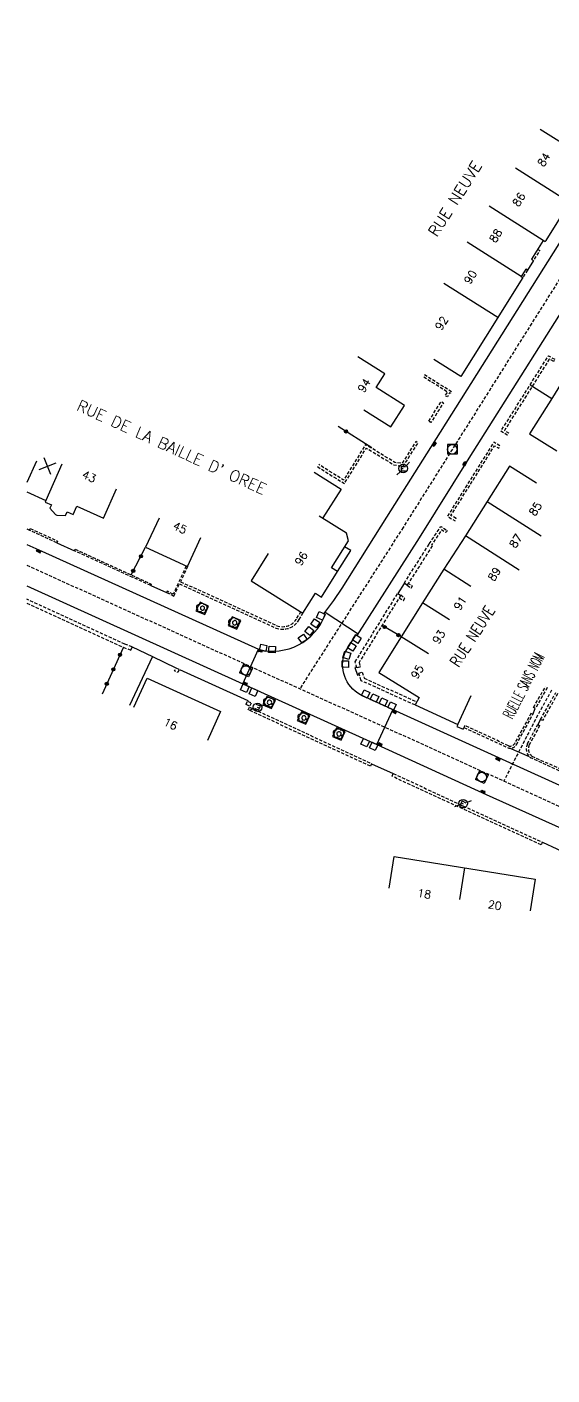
# Model space of a CAD drawing. Header units: millimetres. Extents: x 84999 to 86000, y 139000 to 140000.
# Drawn here: x 85000 to 85082.1, y 139543.6 to 139754.1 of the extents above; entities that cross this region are included whole.
import ezdxf
from ezdxf.enums import TextEntityAlignment as Align

# ---------------------------------------------------------------- set-up
doc = ezdxf.new("R2010")
doc.units = ezdxf.units.MM
doc.linetypes.add('DASHED', pattern=[0.75, 0.5, -0.25])
doc.layers.get('0').update_dxf_attribs({"linetype": 'CONTINUOUS'})
for name, color, linetype in [('W0001', 6, 'DASHED'), ('W0008', 7, 'CONTINUOUS'), ('W0100', 7, 'CONTINUOUS'), ('W0112', 1, 'DASHED'), ('W0300', 7, 'CONTINUOUS'), ('W0322', 7, 'CONTINUOUS'), ('W0334', 7, 'CONTINUOUS'), ('W0400', 7, 'CONTINUOUS'), ('W0420', 7, 'CONTINUOUS'), ('W0471', 7, 'CONTINUOUS'), ('W0989', 7, 'CONTINUOUS'), ('W0991', 7, 'CONTINUOUS'), ('W1102', 7, 'CONTINUOUS')]:
    doc.layers.add(name, color=color, linetype=linetype)
doc.styles.get("Standard").update_dxf_attribs({"font": 'romans.shx', "width": 0.85})

# ---------------------------------------------------------------- blocks, each defined once
blk = doc.blocks.new('T400')
for p, q in [((-0.15, 0.3), (0.15, 0.3)), ((-0.15, -0.25), (-0.15, 0.3)), ((-0.15, 0.15), (0.15, 0.15)), ((-0.15, 0), (0.15, 0)), ((0.15, 0.3), (0.15, -0.25)), ((-0.15, -0.15), (0.15, -0.15)), ((-0.15, -0.25), (-0.15, -0.3)), ((-0.15, -0.3), (0.15, -0.3)), ((0.15, -0.3), (0.15, -0.25))]:
    blk.add_line(p, q)
blk = doc.blocks.new('T420')
for p, q in [((0.75, 0.75), (-0.75, 0.75)), ((-0.75, 0.75), (-0.75, -0.75)), ((0.75, 0.75), (0.75, -0.75)), ((0.75, -0.75), (-0.75, -0.75))]:
    blk.add_line(p, q)
blk.add_ellipse((0, 0), major_axis=(-0.53, 0.53), ratio=1, start_param=3.926991, end_param=10.210176)
blk = doc.blocks.new('T471')
for p, q in [((-0.333334, 0.333334), (-0.333334, -0.333334)), ((-0.333334, 0.333334), (0.333334, 0.333334)), ((-0.333334, 0), (0, 0)), ((0.500001, 0.500001), (1.000002, 1.000002)), ((-0.500001, -0.500001), (-1.000002, -1.000002)), ((-0.333334, -0.333334), (0.333334, -0.333334))]:
    blk.add_line(p, q)
blk.add_ellipse((0, 0), major_axis=(0.471405, 0.471405), ratio=1, start_param=5.4977871438, end_param=11.780972451)
blk = doc.blocks.new('t322o')
at = {"color": 0, "linetype": 'Continuous'}
for radius in [0.25, 0.15]:
    blk.add_circle((0, 0), radius, dxfattribs=at)
blk = doc.blocks.new('t112o')
at = {"color": 0, "linetype": 'Continuous'}
for p, q in [((-0.5, 0.5), (0.5, 0.5)), ((-0.5, -0.5), (-0.5, 0.5)), ((0.5, 0.5), (0.5, -0.5)), ((0.5, -0.5), (-0.5, -0.5))]:
    blk.add_line(p, q, dxfattribs=at)
blk = doc.blocks.new('T300')
for p, q in [((-0.8, 0.51), (-0.86, 0.34)), ((-0.86, 0.34), (-0.86, 0.17)), ((-0.86, 0.17), (-0.74, 0.06)), ((-0.69, 0.63), (-0.8, 0.51)), ((-0.8, -0.06), (-0.74, 0.06)), ((-0.74, 0.06), (-0.69, 0.11)), ((-0.57, 0.69), (-0.69, 0.63)), ((-0.46, 0.69), (-0.57, 0.69)), ((-0.29, 0.63), (-0.46, 0.69)), ((-0.29, 0.63), (-0.17, 0.74)), ((-0.23, 0.57), (-0.29, 0.63)), ((-0.17, 0.74), (-0.06, 0.8)), ((-0.06, 0.8), (0.06, 0.8)), ((0.06, 0.8), (0.23, 0.74)), ((0.23, 0.74), (0.34, 0.63)), ((0.34, 0.63), (0.4, 0.51)), ((0.46, 0.46), (0.34, 0.46)), ((0.4, 0.51), (0.4, 0.46)), ((0.57, 0.4), (0.46, 0.46)), ((0.57, 0.4), (0.69, 0.29)), ((0.69, 0.29), (0.74, 0.17)), ((0.74, 0.06), (0.69, -0.17)), ((0.74, 0.17), (0.74, 0.06)), ((-0.8, -0.17), (-0.8, -0.06)), ((-0.8, -0.23), (-0.8, -0.17)), ((-0.74, -0.34), (-0.8, -0.23)), ((-0.69, -0.4), (-0.74, -0.34)), ((-0.51, -0.46), (-0.69, -0.4)), ((-0.4, -0.46), (-0.51, -0.46)), ((-0.4, -0.46), (-0.34, -0.46)), ((-0.34, -0.46), (-0.34, -0.4)), ((-0.34, -0.51), (-0.34, -0.46)), ((-0.29, -0.63), (-0.34, -0.51)), ((-0.17, -0.74), (-0.29, -0.63)), ((-0.06, -0.8), (-0.17, -0.74)), ((0.06, -0.8), (-0.06, -0.8)), ((0.17, -0.74), (0.06, -0.8)), ((0.23, -0.69), (0.17, -0.74)), ((0.29, -0.46), (0.23, -0.46)), ((0.29, -0.63), (0.23, -0.69)), ((0.46, -0.4), (0.29, -0.46)), ((0.34, -0.51), (0.29, -0.63)), ((0.34, -0.51), (0.34, -0.46)), ((0.57, -0.34), (0.46, -0.4)), ((0.63, -0.29), (0.57, -0.34)), ((0.69, -0.17), (0.63, -0.29))]:
    blk.add_line(p, q)
blk = doc.blocks.new('t991o')
at = {"color": 0, "linetype": 'Continuous'}
for p, q in [((-1, 1), (1, -1)), ((-1, -1), (1, 1))]:
    blk.add_line(p, q, dxfattribs=at)

msp = doc.modelspace()

# ---------------------------------------------------------------- linework, layer by layer
at = {"layer": 'W0001', "flags": 128}
for points in [[(85212.99, 139921.19), (85159.14, 139835.91), (85128.05, 139786.12), (85115.91, 139766.75), (85088.11, 139722.46), (85058.79, 139675.95)], [(85058.79, 139675.95), (85042.64, 139650.76)], [(85082, 139650.54), (85079.69, 139646.39), (85074.52, 139636.34)]]:
    msp.add_lwpolyline(points, dxfattribs=at)
msp.add_lwpolyline([(85000, 139670.05), (85034.96, 139654.23), (85055.94, 139644.77), (85087.33, 139630.53), (85100.27, 139624.71, -0.049074), (85112.53, 139617.37, -0.036441), (85122.69, 139609.01), (85125.49, 139606.23), (85132.82, 139598.9), (85157, 139576.34), (85184.58, 139550.48), (85210.99, 139525.69), (85235.39, 139502.85), (85248.89, 139490.22), (85268.27, 139473.63, 0.033037), (85307.51, 139446.84), (85336.38, 139431)], format="xyb", dxfattribs=at)
at = {"layer": 'W0008', "flags": 128}
for points in [[(85056.25, 139677.55), (85063.14, 139688.42), (85087.11, 139726.44), (85098.39, 139744.45), (85106.99, 139758.12)], [(85061.33, 139674.35), (85069.14, 139686.76), (85088.14, 139716.85), (85093.48, 139725.37), (85093.73, 139725.7), (85094.26, 139726.24), (85094.45, 139726.39), (85094.66, 139726.49), (85095.12, 139726.63), (85095.59, 139726.73), (85095.89, 139726.74), (85096.19, 139726.68), (85096.58, 139726.53), (85096.94, 139726.33)]]:
    msp.add_lwpolyline(points, dxfattribs=at)
at = {"layer": 'W0008'}
for points in [[(85000, 139673.31), (85002.31, 139672.27), (85036.19, 139656.92, 0.385132), (85046.6, 139662.29), (85046.42, 139662.44), (85047.98, 139664.56), (85049.29, 139666.49), (85056.25, 139677.55)], [(85137.11, 139623.69), (85135.35, 139620.62, -0.262538), (85132.74, 139619.67, 0.105807), (85122.11, 139619.48, -0.074424), (85118.33, 139618.77, -0.150913), (85112.92, 139620.78, 0.05232), (85101.55, 139627.39), (85074.88, 139639.44), (85057.7, 139647.25), (85052.13, 139649.83, -0.381548), (85049.72, 139656.46), (85051.43, 139659.15), (85051.63, 139659.06), (85061.33, 139674.35)], [(85000, 139666.81), (85033.73, 139651.53), (85054.7, 139642.05), (85071.78, 139634.24), (85099.02, 139621.99, -0.083475), (85118.05, 139608.73), (85118.37, 139609.08), (85123.37, 139604.1), (85130.73, 139596.74), (85154.96, 139574.15), (85182.55, 139548.23), (85208.81, 139523.54), (85246.79, 139488.04, 0.038484), (85296.72, 139449.16, 0.013144), (85316.97, 139436.5), (85334.37, 139426.98), (85346.73, 139420.99, -0.033245), (85379.29, 139401.14), (85391.46, 139391.73, -0.248083), (85394.22, 139380.47), (85393.5, 139379.33)]]:
    msp.add_lwpolyline(points, format="xyb", dxfattribs=at)
at = {"layer": 'W0100', "flags": 128}
for points in [[(85092.35, 139757.27), (85101.58, 139753.63), (85101.52, 139753.53), (85101.61, 139753.47), (85099.15, 139749.55), (85099.23, 139749.5), (85096.27, 139744.79), (85092.28, 139738.55), (85088.69, 139732.79), (85084.81, 139726.7), (85081.11, 139720.75), (85080.99, 139720.57), (85080.66, 139720.77), (85078.84, 139717.85), (85079.17, 139717.64), (85078.24, 139716.14), (85077.98, 139716.3), (85077.7, 139715.85), (85077.26, 139715.14), (85077.5, 139714.99), (85077.4, 139714.82), (85073.62, 139708.74), (85067.84, 139699.55), (85063.61, 139702.2)], [(85102.61, 139714.64), (85105.26, 139718.88), (85098.87, 139722.86), (85095.43, 139717.41), (85092.01, 139712.03), (85088.69, 139706.68), (85085.33, 139701.42), (85082.12, 139696.24), (85078.57, 139690.57), (85082.81, 139687.92)], [(85052.66, 139694.32), (85056.88, 139691.65), (85059.01, 139695.02), (85059.01, 139695.02), (85054.6, 139697.82), (85055.94, 139699.95), (85051.72, 139702.62)], [(85079.64, 139682.85), (85075.41, 139685.51), (85071.93, 139679.99), (85068.53, 139674.66), (85065.17, 139669.44), (85065.17, 139669.44)], [(85044.87, 139684.6), (85049.1, 139681.94), (85046.27, 139677.44)]]:
    msp.add_lwpolyline(points, dxfattribs=at)
at = {"layer": 'W0100'}
for points in [[(85000, 139681.49), (85002.93, 139680.17), (85002.86, 139679.92), (85003.82, 139679.49), (85003.59, 139678.98), (85004.48, 139677.96), (85004.68, 139677.85), (85006.02, 139677.83), (85006.27, 139678.39), (85007.22, 139677.97), (85007.81, 139679.28), (85011.97, 139677.42), (85014.01, 139681.99)], [(85020.66, 139677.41), (85018.55, 139672.88), (85025.09, 139669.83), (85027.2, 139674.36)], [(85035.06, 139667.63), (85043.13, 139662.55), (85045.09, 139665.67), (85046.03, 139665.08), (85048.52, 139669.05), (85047.58, 139669.64), (85050.25, 139673.88), (85049.93, 139675.06), (85045.69, 139677.72)], [(85037.72, 139671.86), (85035.06, 139667.63)], [(85065.17, 139669.44), (85061.82, 139664.18), (85058.5, 139658.86), (85054.98, 139653.27), (85061.29, 139649.39), (85060.66, 139648.22), (85067.34, 139645.17), (85069.42, 139649.72)], [(85016.7, 139647.86), (85018.77, 139652.42), (85030.26, 139647.2), (85028.2, 139642.65)], [(85056.59, 139619.62), (85057.39, 139624.56), (85079.44, 139621), (85078.64, 139616.07)]]:
    msp.add_lwpolyline(points, dxfattribs=at)
at = {"layer": 'W0112', "flags": 128}
for points in [[(85079.81, 139719.41), (85080.14, 139719.21), (85079.17, 139717.64)], [(85078.24, 139716.14), (85077.5, 139714.99)], [(85062.12, 139699.84), (85066.38, 139697.16), (85066.19, 139696.92), (85066.06, 139697), (85065.72, 139696.34), (85065.37, 139696.52), (85065.39, 139696.57), (85065.79, 139697.06), (85061.91, 139699.5)], [(85045.4, 139685.45), (85049.62, 139682.79), (85053.05, 139688.36), (85057.36, 139685.71), (85058.82, 139685.53), (85061.13, 139689.16), (85060.79, 139689.37), (85058.62, 139685.95), (85057.5, 139686.09), (85052.92, 139688.91), (85049.49, 139683.34), (85045.61, 139685.79)], [(85062.88, 139673.38), (85064.69, 139676.1), (85065.72, 139675.48), (85065.51, 139675.14), (85064.81, 139675.56), (85063.21, 139673.16)], [(85059.42, 139666.92), (85059.42, 139666.92), (85060.03, 139666.48), (85060.24, 139666.82), (85059.6, 139667.22)], [(85058.19, 139664.98), (85058.84, 139664.55), (85059.06, 139664.89), (85058.42, 139665.36), (85058.42, 139665.36)]]:
    msp.add_lwpolyline(points, dxfattribs=at)
for points in [[(85082.33, 139701.88), (85081.64, 139702.23), (85078.98, 139698.01), (85074.63, 139691.11), (85075.26, 139690.71), (85075.05, 139690.37), (85074.08, 139690.98), (85078.64, 139698.22), (85081.5, 139702.75), (85082.51, 139702.24)], [(85062.81, 139692.56), (85064.76, 139695.64), (85065.1, 139695.43), (85063.15, 139692.35)], [(85067.11, 139677.33), (85066.27, 139677.83), (85073.1, 139688.72), (85073.73, 139688.33), (85073.94, 139688.67), (85072.97, 139689.27), (85065.72, 139677.7), (85066.91, 139676.98)], [(85023.28, 139654.03), (85023.82, 139653.79), (85023.59, 139653.29), (85023.05, 139653.53)]]:
    msp.add_lwpolyline(points, close=True, dxfattribs=at)
at = {"layer": 'W0112'}
for points in [[(85000.52, 139675.78), (85004.8, 139673.81), (85004.68, 139673.55), (85000.41, 139675.53)], [(85019.34, 139666.9), (85016.6, 139668.16), (85016.56, 139668.11), (85007.41, 139672.3), (85007.53, 139672.56), (85019.44, 139667.11)], [(85058.42, 139665.36), (85051.91, 139654.87), (85052.11, 139654.18), (85051.58, 139654.03), (85051.31, 139654.96), (85057.95, 139665.65)], [(85034.23, 139648.32), (85034.47, 139648.81), (85035.04, 139648.53), (85034.8, 139648.04)], [(85053.68, 139638.64), (85034.57, 139647.48), (85034.76, 139647.89), (85053.87, 139639.05)], [(85080.37, 139626.38), (85057.06, 139637.09), (85057.25, 139637.5), (85080.56, 139626.79)]]:
    msp.add_lwpolyline(points, close=True, dxfattribs=at)
for points in [[(85063.35, 139673.08), (85059.42, 139666.92), (85058.95, 139667.22), (85062.88, 139673.38)], [(85016.45, 139657.3), (85015.29, 139657.73), (85000, 139664.75)], [(85000, 139664.14), (85015.06, 139657.23), (85016.26, 139656.78), (85016.45, 139657.3)], [(85060.66, 139648.22), (85052.24, 139652.01), (85051.89, 139653.18), (85052.41, 139653.34), (85052.7, 139652.41), (85060.92, 139648.71)], [(85081.33, 139650.93), (85079.45, 139647.69), (85079.16, 139647.85), (85081.05, 139651.09)], [(85082.95, 139649.99), (85080.56, 139645.79), (85080.27, 139645.96), (85082.66, 139650.15)]]:
    msp.add_lwpolyline(points, dxfattribs=at)
for points in [[(85024.88, 139669.93), (85022.85, 139665.55), (85021.92, 139665.98), (85021.82, 139665.77), (85022.96, 139665.24), (85023.83, 139667.12), (85038.9, 139660.24, 0.372226), (85042.54, 139661.57), (85043.13, 139662.55)], [(85025.09, 139669.83), (85024, 139667.48), (85039.06, 139660.61, 0.371611), (85042.2, 139661.77), (85042.8, 139662.77)]]:
    msp.add_lwpolyline(points, format="xyb", dxfattribs=at)
for points in [[(85068.3, 139644.72), (85075.1, 139641.56, 0.386005), (85076.49, 139642.02), (85079.07, 139646.75), (85078.78, 139646.91), (85076.2, 139642.18, -0.384012), (85075.24, 139641.86), (85068.44, 139645.02)], [(85080.13, 139645), (85078.52, 139642.01, 0.362661), (85078.92, 139640.24), (85102.49, 139629.63), (85102.35, 139629.33), (85078.75, 139639.96, -0.369762), (85078.23, 139642.16), (85079.84, 139645.16)]]:
    msp.add_lwpolyline(points, format="xyb", close=True, dxfattribs=at)
at = {"layer": 'W0322', "flags": 128}
for points in [[(85078.64, 139698.22), (85082.03, 139696.1)], [(85053.89, 139688.41), (85048.65, 139691.73)]]:
    msp.add_lwpolyline(points, dxfattribs=at)
at = {"layer": 'W0322'}
for points in [[(85016.29, 139668.55), (85018.55, 139672.88)], [(85058.52, 139658.89), (85055.51, 139660.66)], [(85015.05, 139657.15), (85011.75, 139649.89)]]:
    msp.add_lwpolyline(points, dxfattribs=at)
at = {"layer": 'W0334'}
for points in [[(85000, 139675.71), (85000.41, 139675.53)], [(85048.52, 139669.05), (85050.6, 139672.33), (85049.65, 139672.92)], [(85019.34, 139666.9), (85021.82, 139665.77)], [(85058.95, 139667.22), (85057.95, 139665.65)], [(85051.78, 139659.29), (85046.6, 139662.68)], [(85016.45, 139657.3), (85019.61, 139655.82), (85023.28, 139654.03)], [(85033.73, 139651.53), (85036.19, 139656.92)], [(85019.61, 139655.82), (85016.02, 139648.14)], [(85051.54, 139654.17), (85051.26, 139654.09), (85051.68, 139652.89), (85051.95, 139652.97)], [(85023.82, 139653.79), (85034.55, 139648.94), (85034.47, 139648.81)], [(85054.7, 139642.05), (85057.18, 139647.49)], [(85079.07, 139646.75), (85079.45, 139647.69)], [(85080.27, 139645.96), (85079.84, 139645.16)], [(85067.34, 139645.17), (85067.21, 139644.87), (85068.2, 139644.42), (85068.3, 139644.72)], [(85078.55, 139640.13), (85075.42, 139641.47)], [(85053.87, 139639.05), (85057.25, 139637.5)], [(85080.56, 139626.79), (85085.05, 139624.7)]]:
    msp.add_lwpolyline(points, dxfattribs=at)
at = {"layer": 'W0334', "flags": 128}
msp.add_lwpolyline([(85004.68, 139673.55), (85007.41, 139672.3)], dxfattribs=at)
at = {"layer": 'W0334'}
for points in [[(85026.42, 139662.92), (85027.78, 139662.35), (85028.4, 139663.68), (85027.05, 139664.26)], [(85031.44, 139660.66), (85032.79, 139660.08), (85033.42, 139661.42), (85032.07, 139661.99)], [(85036.88, 139648.24), (85038.23, 139647.66), (85038.86, 139649), (85037.51, 139649.57)], [(85042.26, 139645.81), (85043.61, 139645.23), (85044.24, 139646.57), (85042.89, 139647.14)], [(85047.77, 139643.31), (85049.12, 139642.73), (85049.75, 139644.07), (85048.4, 139644.64)]]:
    msp.add_lwpolyline(points, close=True, dxfattribs=at)
for points in [[(85027.37, 139663.66, 10.499906), (85027.49, 139663.66, 0.095239)], [(85032.38, 139661.39, 10.499906), (85032.51, 139661.4, 0.095239)], [(85037.82, 139648.97, 10.499906), (85037.95, 139648.98, 0.095239)], [(85043.2, 139646.54, 10.499906), (85043.33, 139646.55, 0.095239)], [(85048.71, 139644.04, 10.499906), (85048.84, 139644.04, 0.095239)]]:
    msp.add_lwpolyline(points, format="xyb", close=True, dxfattribs=at)
at = {"layer": 'W1102', "flags": 128}
for points in [[(85088.69, 139732.79), (85080.23, 139738.13)], [(85084.81, 139726.7), (85076.38, 139732.07)], [(85080.66, 139720.77), (85072.22, 139726.14)], [(85077.26, 139715.14), (85068.83, 139720.51)], [(85073.62, 139708.74), (85065.14, 139714.04)], [(85071.93, 139679.99), (85080.38, 139674.63)], [(85076.94, 139669.26), (85068.53, 139674.66)], [(85068.41, 139622.78), (85067.62, 139617.84)]]:
    msp.add_lwpolyline(points, dxfattribs=at)
at = {"layer": 'W1102'}
for points in [[(85001.47, 139686.31), (85000, 139682.99)], [(85005.46, 139685.81), (85002.93, 139680.17)], [(85069.39, 139666.75), (85065.17, 139669.44)], [(85066.04, 139661.5), (85061.82, 139664.18)], [(85062.74, 139656.21), (85058.5, 139658.86)]]:
    msp.add_lwpolyline(points, dxfattribs=at)

# ---------------------------------------------------------------- block references
at = {"layer": 'W0112'}
for p, rotation in [((85045.93, 139662.14), 335.433740159286), ((85044.14, 139659.78), 51.59075053903916), ((85045.06, 139660.98), 55.91800164917903), ((85043.11, 139658.6), 303.9413144799562), ((85051.56, 139658.53), 147.3536915696679), ((85036.93, 139657.14), 348.7913989075876), ((85038.31, 139656.9), 356.2800229186382), ((85050, 139655.98), 251.7017305340939), ((85050.78, 139657.31), 238.2069950018404), ((85049.76, 139654.6), 269.1154320138862), ((85034.05, 139650.85), 335.6262159226561), ((85035.42, 139650.22), 335.6262159226561), ((85052.93, 139649.94), 335.433740159286), ((85054.33, 139649.31), 335.433740159286), ((85055.71, 139648.68), 335.433740159286), ((85057.07, 139648.05), 335.433740159286), ((85052.87, 139642.34), 335.666626141507), ((85054.19, 139641.76), 335.666626141507)]:
    msp.add_blockref('t112o', p, dxfattribs=dict(at, rotation=rotation))
at = {"layer": 'W0300', "rotation": 17.4950040565181}
for p in [(85027.42, 139663.35), (85032.44, 139661.09), (85037.88, 139648.66), (85043.26, 139646.24), (85048.77, 139643.73)]:
    msp.add_blockref('T300', p, dxfattribs=at)
at = {"layer": 'W0322'}
for p, rotation in [((85049.87, 139690.95), 147.6464651082428), ((85017.82, 139671.45), 68.79465712684551), ((85016.61, 139669.16), 68.79465712684551), ((85055.91, 139660.41), 149.471212404622), ((85058.06, 139659.14), 149.471212404622), ((85014.55, 139656.07), 245.547799765457), ((85013.51, 139653.8), 245.547799765457), ((85012.48, 139651.52), 245.547799765457)]:
    msp.add_blockref('t322o', p, dxfattribs=dict(at, rotation=rotation))
at = {"layer": 'W0400'}
for p, rotation in [((85063.68, 139689), 327.7673675499568), ((85068.4, 139685.88), 147.8032617077221), ((85001.84, 139672.24), 65.67414111826398), ((85036.45, 139656.66), 259.0114024905114), ((85034.13, 139651.57), 65.62621592265603), ((85057.4, 139647.15), 65.191046929389), ((85055.19, 139642.09), 65.66662614150694), ((85073.64, 139639.75), 65.54712371629), ((85071.3, 139634.68), 65.43374015928599)]:
    msp.add_blockref('T400', p, dxfattribs=dict(at, rotation=rotation))
at = {"layer": 'W0420'}
msp.add_blockref('T420', (85066.47, 139688.15), dxfattribs=at)
for p, rotation in [((85034.24, 139653.61), 335.6262159226561), ((85071.09, 139636.96), 335.433740159286)]:
    msp.add_blockref('T420', p, dxfattribs=dict(at, rotation=rotation))
at = {"layer": 'W0471'}
msp.add_blockref('T471', (85058.81, 139685.15), dxfattribs=at)
for p, rotation in [((85036.04, 139647.85), 155.57717504977), ((85068.17, 139632.8), 335.394497038285)]:
    msp.add_blockref('T471', p, dxfattribs=dict(at, rotation=rotation))
at = {"layer": 'W0991', "rotation": 65.80675132293165}
msp.add_blockref('t991o', (85003.22, 139685.52), dxfattribs=at)

# ---------------------------------------------------------------- texts
at = {"layer": 'W0989'}
for s, rotation, p in [('RUE NEUVE', 57.7668, (85066.89, 139727.29)), ("RUE DE LA BAILLE D' OREE", 335.522, (85022.63, 139688.48))]:
    msp.add_text(s, height=1.75, rotation=rotation, dxfattribs=at).set_placement(p, align=Align.MIDDLE)
for s, rotation, width, p in [('RUE NEUVE', 57.3363, 0.8, (85069.61, 139658.97)), ('RUELLE SANS NOM', 62.7805, 0.5, (85077.63, 139651.24))]:
    msp.add_text(s, height=1.75, rotation=rotation, dxfattribs=dict(at, width=width)).set_placement(p, align=Align.MIDDLE)
at = {"layer": 'W0991'}
for s, rotation, p in [('84', 58.0962, (85080.79, 139733.4)), ('86', 58.0962, (85076.89, 139727.18)), ('88', 58.0962, (85073.27, 139721.52)), ('90', 58.0962, (85069.31, 139715.07)), ('92', 57.8746, (85064.8, 139707.86)), ('94', 57.6465, (85052.71, 139698.14)), ('43', 335.9275, (85009.73, 139683.9)), ('85', 57.6465, (85079.47, 139678.85)), ('45', 335.0035, (85023.93, 139675.89)), ('87', 57.6465, (85076.4, 139673.83)), ('96', 57.8546, (85042.87, 139671.1)), ('89', 57.6465, (85073.06, 139668.67)), ('91', 57.4942, (85067.72, 139664.13)), ('93', 58.0392, (85064.39, 139658.86)), ('95', 58.4225, (85061.02, 139653.41)), ('16', 335.6114, (85022.45, 139645.26)), ('18', 350.8373, (85062.1, 139618.73)), ('20', 350.8373, (85073.13, 139616.95))]:
    msp.add_text(s, height=1.25, rotation=rotation, dxfattribs=at).set_placement(p, align=Align.MIDDLE)

doc.saveas('drawing.dxf')
